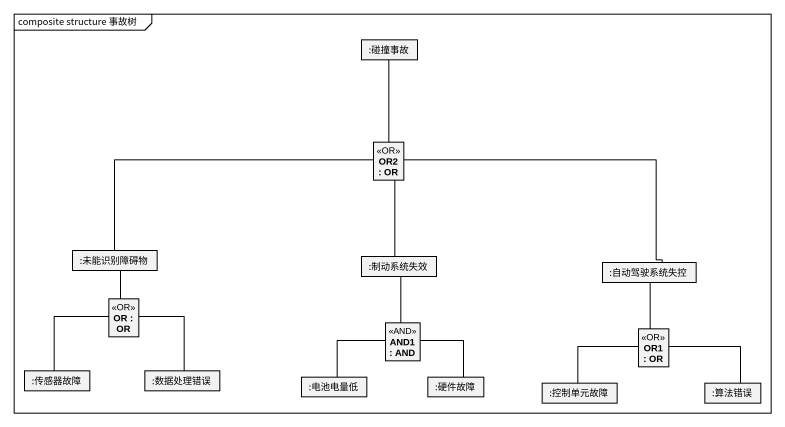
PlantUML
@startuml
mainframe composite structure 事故树
rectangle ":碰撞事故" as 碰撞事故
rectangle "OR2 : OR" as OR2 <<OR>>
rectangle ":未能识别障碍物" as 未能识别障碍物
rectangle ":制动系统失效" as 制动系统失效
rectangle ":自动驾驶系统失控" as 自动驾驶系统失控
rectangle "OR : OR" as OR <<OR>>
rectangle "AND1 : AND" as AND1 <<AND>>
rectangle "OR1 : OR" as OR1 <<OR>>
rectangle ":传感器故障" as 传感器故障
rectangle ":数据处理错误" as 数据处理错误
rectangle ":电池电量低" as 电池电量低
rectangle ":硬件故障" as 硬件故障
rectangle ":控制单元故障" as 控制单元故障
rectangle ":算法错误" as 算法错误
OR2 -up- 碰撞事故
OR2 -left- 未能识别障碍物
OR2 -- 制动系统失效
OR2 -right- 自动驾驶系统失控
OR -up- 未能识别障碍物
OR -- 传感器故障
OR -- 数据处理错误
AND1 -up- 制动系统失效
AND1 -- 电池电量低
AND1 -- 硬件故障
OR1 -up- 自动驾驶系统失控
OR1 -- 控制单元故障
OR1 -right- 算法错误
@enduml
